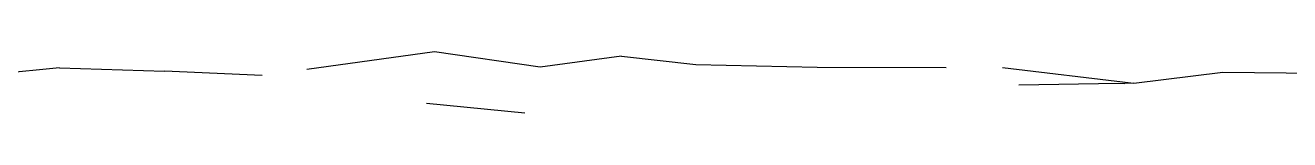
# Model space of a CAD drawing. Header units: millimetres. Extents: x 0 to 460473, y -68369 to 85219.
# Drawn here: x 230302.2 to 230363.4, y -37652.1 to -37649.1 of the extents above; entities that cross this region are included whole.
import ezdxf

# ---------------------------------------------------------------- set-up
doc = ezdxf.new("R2010")
doc.units = ezdxf.units.MM
doc.header["$LTSCALE"] = 50
doc.linetypes.add('HIDDEN2', pattern=[0.1875, 0.125, -0.0625])
doc.layers.add('hid', color=8, linetype='HIDDEN2')

msp = doc.modelspace()

# ---------------------------------------------------------------- linework, layer by layer
at = {"layer": 'hid'}
for p, q in [((230321.99225015, -37649.11310143), (230313.64683355, -37650.26042697)), ((230327.10539271, -37649.85482197), (230321.99225015, -37649.11310143)), ((230331.02536868, -37649.32956851), (230327.10539271, -37649.85482197)), ((230331.02536868, -37649.32956851), (230334.63336646, -37649.71967586)), ((230303.83489447, -37649.88065138), (230300.89819103, -37650.17152157)), ((230303.83489447, -37649.88065138), (230308.92853839, -37650.04979233)), ((230334.63336646, -37649.71967586), (230340.49795649, -37649.85865473)), ((230340.49795649, -37649.85865473), (230349.47070424, -37649.8609877)), ((230349.47070424, -37649.8609877), (230355.82463506, -37650.62520483)), ((230313.64683355, -37650.26042697), (230308.92853839, -37650.04979233)), ((230350.26002406, -37650.71102512), (230355.07131272, -37650.62137208)), ((230355.07131272, -37650.62137208), (230355.38092727, -37650.63204792)), ((230355.82463506, -37650.62520483), (230355.38092727, -37650.63204792)), ((230355.82463506, -37650.62520483), (230360.11958481, -37650.09745175)), ((230360.11958481, -37650.09745175), (230365.9418028, -37650.15427644)), ((230326.36331959, -37652.06865201), (230321.60040255, -37651.60338943))]:
    msp.add_line(p, q, dxfattribs=at)

doc.saveas('drawing.dxf')
